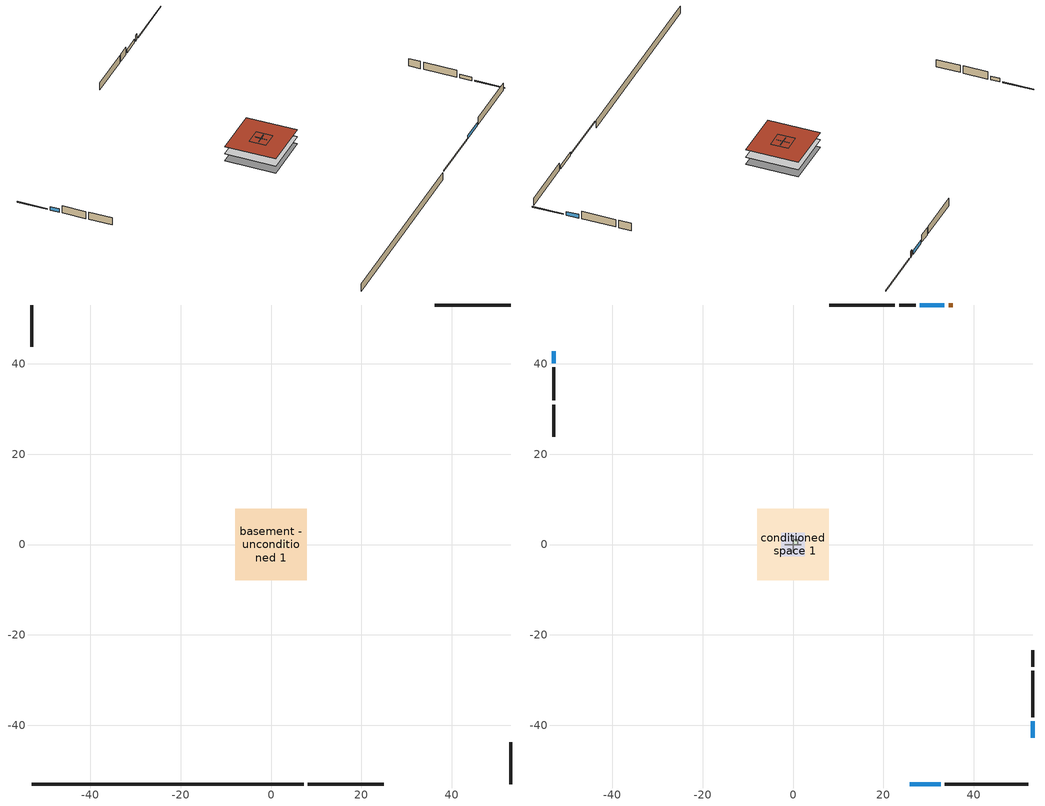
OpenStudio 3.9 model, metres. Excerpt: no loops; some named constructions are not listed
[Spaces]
basement - unconditioned 1
 floor foundation (Slab2 construction): -7.89,-7.89 -7.89,7.89 7.89,7.89 7.89,-7.89 z-2.13
 wall outside (RimJoist1 construction): 8.17,-53.02 24.9,-53.02 z0.3:0.61
 wall outside (RimJoist2 construction): -53.02,53.02 -53.02,43.72 z0.3:0.61
 wall outside (RimJoist3 construction): 53.02,53.02 36.28,53.02 z0.3:0.61
 wall outside (RimJoist4 construction): 53.02,-53.02 53.02,-43.72 z0.3:0.61
 wall foundation (FoundationWall1 construction): -53.02,-53.02 7.24,-53.02 z-2.13:0.3
garage 1
 floor foundation (Slab1 construction): -2.59,-2.59 -2.59,2.59 2.59,2.59 2.59,-2.59 z0
 wall outside (Wall1 construction): -53.02,39.21 -53.02,31.89 z0.3:2.74
 wall outside (Wall2 construction): 27.16,53.02 23.51,53.02 z0.3:2.74
 wall outside (Wall9 construction): 53.02,-27.05 53.02,-23.4 z0.3:2.74
 wall to conditioned space 1 (Wall5 construction Reversed): -1.83,0 1.83,0 z0.3:2.74
 wall to conditioned space 1 (Wall6 construction Reversed): 0,-1.83 0,1.83 z0.3:2.74
 roof outside (Roof1 construction): -2.59,2.59 -2.59,-2.59 2.59,-2.59 2.59,2.59 z2.74
conditioned space 1
 floor to basement - unconditioned 1 (Floor1 construction): -7.89,-7.89 -7.89,7.89 7.89,7.89 7.89,-7.89 z0.3
 wall outside (Wall3 construction): 33.62,-53.02 52.09,-53.02 z0.3:2.74
 wall outside (Wall4 construction): -53.02,30.96 -53.02,23.81 z0.3:2.74
 wall outside (Wall7 construction): 22.58,53.02 7.98,53.02 z0.3:2.74
 wall outside (Wall8 construction): 53.02,-38.24 53.02,-27.98 z0.3:2.74
 wall outside (AdiabaticWallConstruction): 25.83,-53.02 32.69,-53.02 / -53.02,42.79 -53.02,40.14 z0.3:1.46; 33.51,53.02 28.09,53.02 / 53.02,-42.79 53.02,-39.17 z0.3:1.52
 wall outside (AdiabaticWallConstruction 1): 35.36,53.02 34.44,53.02 z0.3:2.34
 window (WindowConstruction): 25.83,-53.02 32.69,-53.02 z0.3:1.46
 window (WindowConstruction 1): -53.02,42.79 -53.02,40.14 z0.3:1.46
 window (WindowConstruction 2): 33.51,53.02 28.09,53.02 z0.3:1.52
 window (WindowConstruction 3): 53.02,-42.79 53.02,-39.17 z0.3:1.52
 door (Door): 35.35,53.02 34.44,53.02 z0.3:2.34
 roof outside (Roof2 construction): -7.89,7.89 -7.89,-7.89 7.89,-7.89 7.89,7.89 z2.74
central ac and furnace airloop ret air space
 floor adiabatic (AdiabaticConst): 0,0 0,1 1,1 1,0 z0
 wall adiabatic (AdiabaticConst): 0,1 0,0 1,0 1,1 0,1 z0:1
 ceiling adiabatic (AdiabaticConst): 1,0 1,1 0,1 0,0 z1
[Material] Roughness=Rough
Name | Thickness {m} | Conductivity {W/m-K} | Density {kg/m3} | Specific Heat {J/kg-K} | Thermal Absorptance | Solar Absorptance | Visible Absorptance
osb sheathing 0.75 in. | 0.01905 | 0.115458 | 512.64 | 1214.23 | 0.9 | 0.7 | 0.7
gypsum board | 0.0127 | 0.160291 | 801 | 837.4 | 0.9 | 0.6 | 0.6
osb sheathing 0.5 in. 2; osb sheathing 0.5 in. 3 | 0.0127 | 0.115458 | 512.64 | 1214.23
wall stud and cavity 2 | 0.1397 | 0.335416 | 139.0536 | 1170.24 | 0.9 | 0.7 | 0.7
floor stud and cavity | 0.1397 | 0.923637 | 92.3553 | 1139.71 | 0.9 | 0.7 | 0.7
floor covering | 0.0127 | 0.0433444 | 54.468 | 1339.84 | 0.9 | 0.6 | 0.6
[Construction]
Wall5 construction: osb sheathing 0.5 in. 2, wall stud and cavity 2, gypsum board
Wall6 construction: osb sheathing 0.5 in. 3, wall stud and cavity 2, gypsum board
Floor1 construction Reversed: floor covering, osb sheathing 0.75 in., floor stud and cavity
[Schedule:Ruleset]
Name | Default Day Schedule
cooling season schedule | cooling season schedule default day
natural vent schedule | natural vent schedule default day
[Schedule:Day]
cooling season schedule default day; cooling season schedule day; cooling season schedule day 2; natural vent schedule default day: 24, 0, 0
cooling season schedule day 1; natural vent schedule day: 24, 0, 1
[Schedule:Rule] Apply Monday=Yes; Apply Wednesday=Yes; Apply Friday=Yes; Date Specification Type=DateRange; Start Day=1
Name | Schedule Ruleset | Rule Order | Day Schedule | Apply Sunday | Apply Tuesday | Apply Thursday | Apply Saturday | Start Month | End Month | End Day
cooling season schedule allday rule | cooling season schedule | 2 | cooling season schedule day | Yes | Yes | Yes | Yes | 1 | 5 | 31
cooling season schedule allday rule 1 | cooling season schedule | 1 | cooling season schedule day 1 | Yes | Yes | Yes | Yes | 6 | 9 | 30
cooling season schedule allday rule 2 | cooling season schedule | 0 | cooling season schedule day 2 | Yes | Yes | Yes | Yes | 10 | 12 | 31
natural vent schedule rule | natural vent schedule | 0 | natural vent schedule day | No | No | No | No | 1 | 12 | 31
